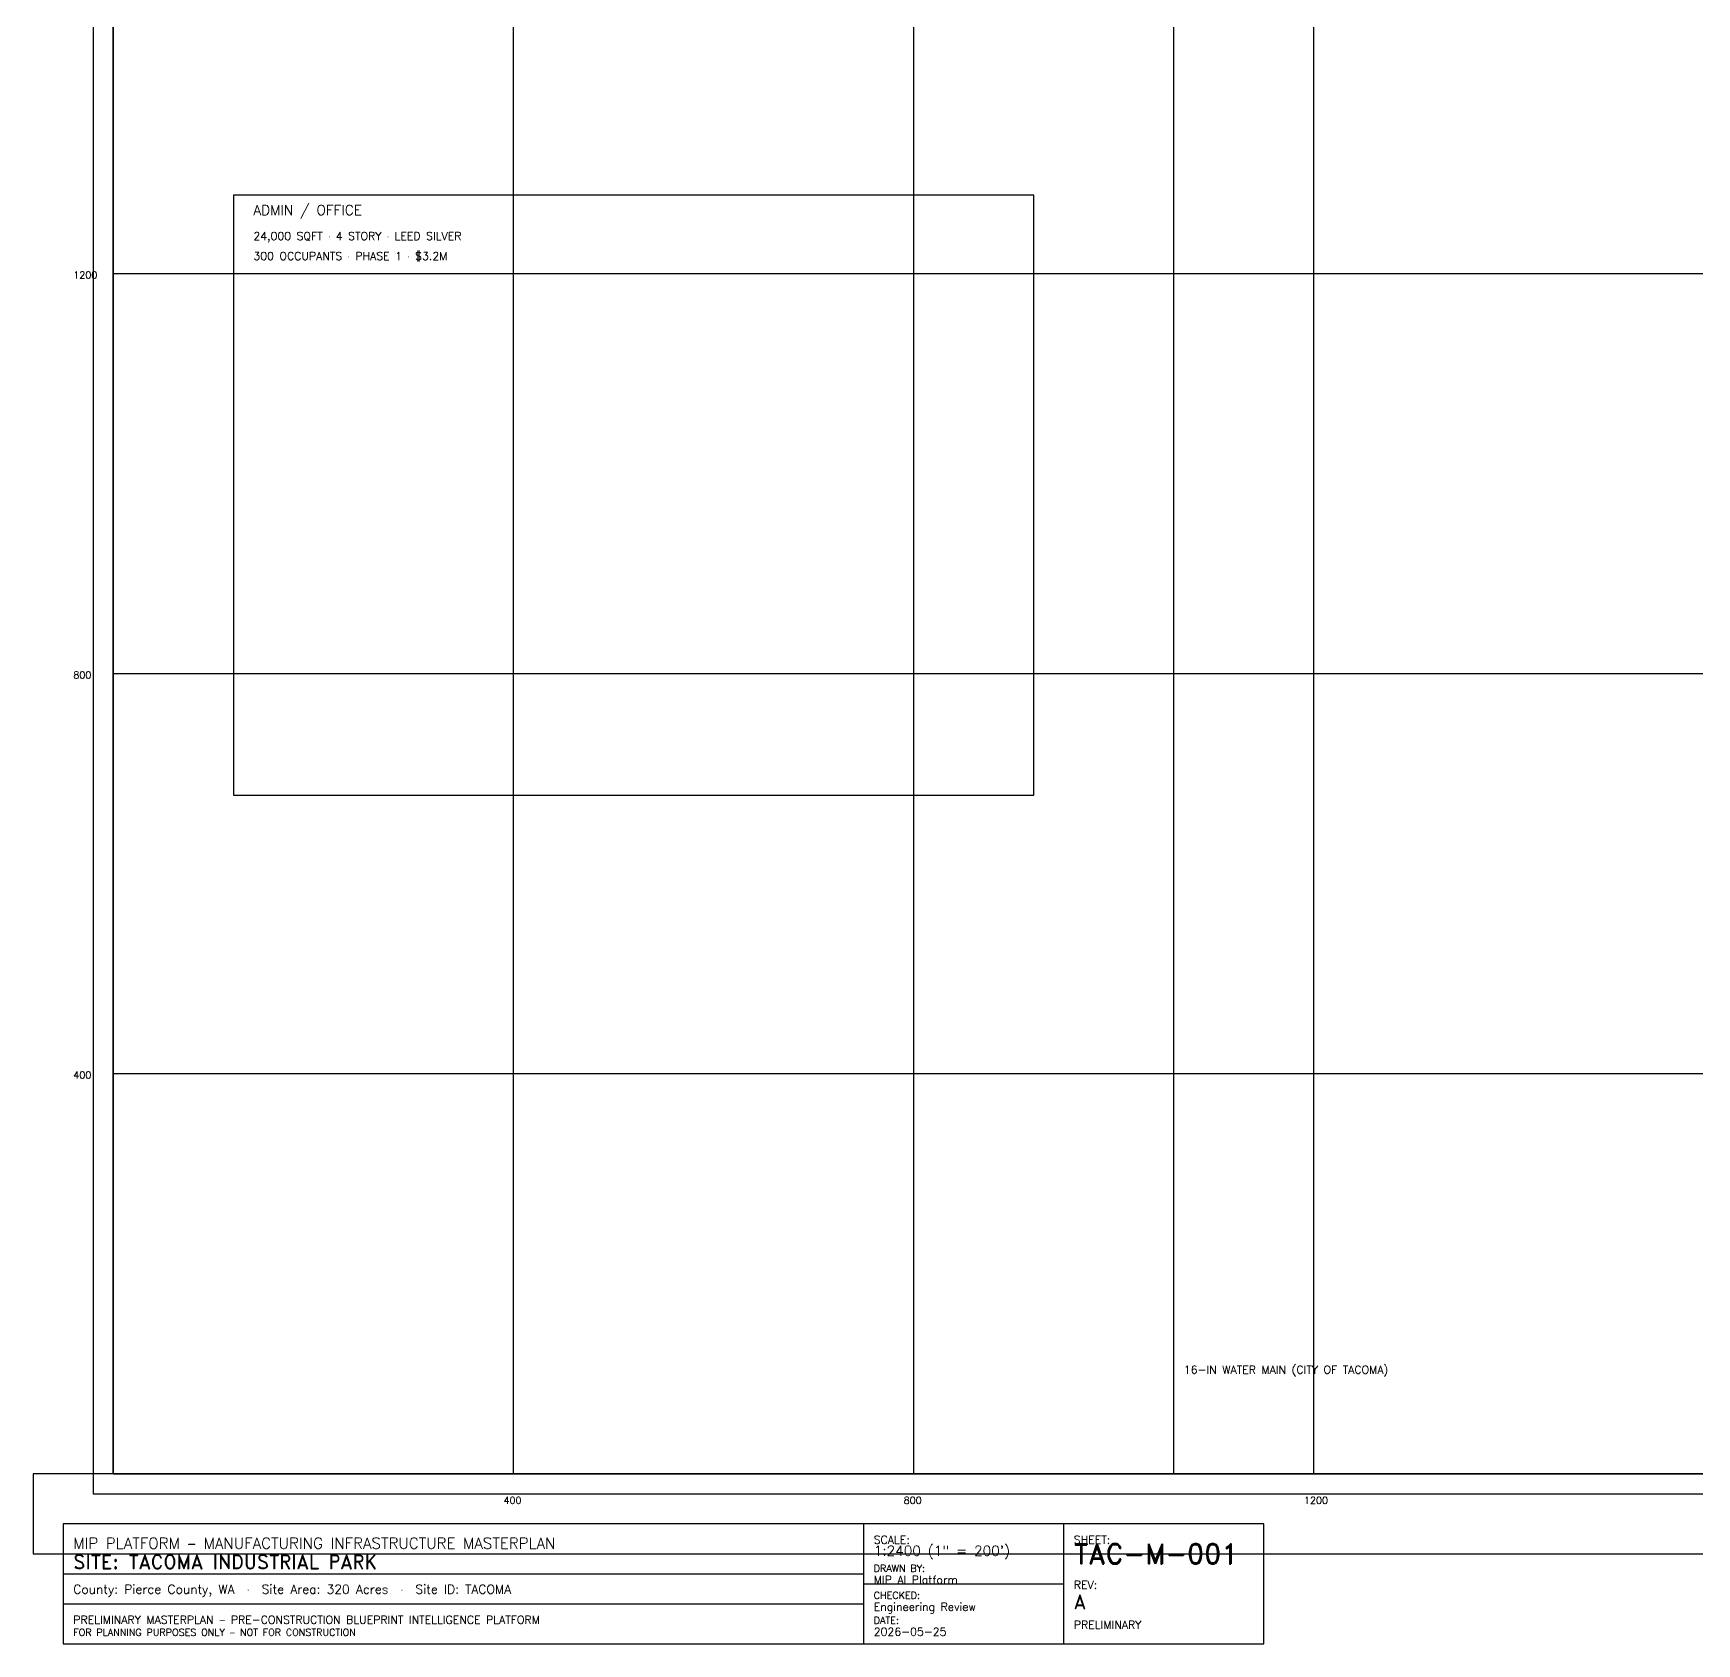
# Model space of a CAD drawing. Extents: x -30 to 4930, y -120 to 3821.
# Drawn here: x -30 to 1633, y -120 to 1490 of the extents above; entities that cross this region are included whole.
import ezdxf

# ---------------------------------------------------------------- set-up
doc = ezdxf.new("R2010")
doc.units = 0
for name, color, linetype in [('A-BLDG-ADMN', 5, 'Continuous'), ('C-SITE-BOUN', 7, 'Continuous'), ('P-UTIL-WATR', 5, 'Continuous'), ('T-ROAD-PUBL', 8, 'Continuous'), ('X-ANNO-GRID', 8, 'Continuous'), ('X-ANNO-TEXT', 7, 'Continuous'), ('X-ANNO-TITL', 7, 'Continuous'), ('Z-ZONE-SECU', 1, 'Continuous')]:
    doc.layers.add(name, color=color, linetype=linetype)
doc.styles.add('ENGINEERING', font='romans.shx')
doc.styles.add('TITLE', font='romand.shx')

msp = doc.modelspace()

# ---------------------------------------------------------------- linework, layer by layer
at = {"layer": 'A-BLDG-ADMN'}
msp.add_lwpolyline([(170, 728.4), (970, 728.4), (970, 1328.4), (170, 1328.4), (170, 728.4)], dxfattribs=at)
at = {"layer": 'C-SITE-BOUN'}
msp.add_lwpolyline([(50, 50), (4010, 50), (4010, 3570), (50, 3570), (50, 50)], dxfattribs=at)
at = {"layer": 'P-UTIL-WATR'}
msp.add_line((1110, 50), (1110, 3010), dxfattribs=at)
at = {"layer": 'T-ROAD-PUBL'}
msp.add_lwpolyline([(-30, -30), (4090, -30), (4090, 50), (-30, 50), (-30, -30)], dxfattribs=at)
at = {"layer": 'X-ANNO-GRID'}
for p, q in [((50, 50), (50, 3570)), ((450, 50), (450, 3570)), ((850, 50), (850, 3570)), ((1250, 50), (1250, 3570)), ((50, 1250), (4010, 1250)), ((50, 850), (4010, 850)), ((50, 450), (4010, 450)), ((50, 50), (4010, 50))]:
    msp.add_line(p, q, dxfattribs=at)
at = {"layer": 'X-ANNO-TITL'}
for p, q in [((800, -120), (800, 0)), ((1000, -120), (1000, 0)), ((0, -30), (800, -30)), ((0, -50), (800, -50)), ((800, -60), (1000, -60)), ((0, -80), (800, -80)), ((800, -90), (800, -90))]:
    msp.add_line(p, q, dxfattribs=at)
msp.add_lwpolyline([(0, -120), (1200, -120), (1200, 0), (0, 0), (0, -120)], dxfattribs=at)
at = {"layer": 'Z-ZONE-SECU'}
msp.add_lwpolyline([(30, 30), (4030, 30), (4030, 3590), (30, 3590)], close=True, dxfattribs=at)

# ---------------------------------------------------------------- texts
at = {"layer": 'X-ANNO-GRID', "style": 'ENGINEERING'}
for s, p in [('1200', (10, 1245)), ('800', (10, 845)), ('400', (10, 445)), ('400', (440, 20)), ('800', (840, 20)), ('1200', (1240, 20))]:
    msp.add_text(s, height=7, dxfattribs=at).set_placement(p)
at = {"layer": 'X-ANNO-TEXT'}
for s, height, style, p in [('ADMIN / OFFICE', 10, 'TITLE', (190, 1308.4)), ('24,000 SQFT · 4 STORY · LEED SILVER', 8, 'ENGINEERING', (190, 1283.4)), ('300 OCCUPANTS · PHASE 1 · $3.2M', 8, 'ENGINEERING', (190, 1263.4)), ('16-IN WATER MAIN (CITY OF TACOMA)', 8, 'ENGINEERING', (1120, 150)), ('MIP PLATFORM — MANUFACTURING INFRASTRUCTURE MASTERPLAN', 11, 'TITLE', (10, -25)), ('SCALE:', 8, 'ENGINEERING', (810, -20)), ('SHEET:', 8, 'ENGINEERING', (1010, -20)), ('SITE: TACOMA INDUSTRIAL PARK', 14, 'TITLE', (10, -45)), ('1:2400 (1" = 200\')', 10, 'TITLE', (810, -32)), ('TAC-M-001', 20, 'TITLE', (1010, -40)), ('DRAWN BY:', 7, 'ENGINEERING', (810, -48)), ('County: Pierce County, WA  ·  Site Area: 320 Acres  ·  Site ID: TACOMA', 9, 'ENGINEERING', (10, -70)), ('MIP AI Platform', 8, 'ENGINEERING', (810, -60)), ('REV:', 8, 'ENGINEERING', (1010, -65)), ('CHECKED:', 7, 'ENGINEERING', (810, -75)), ('Engineering Review', 8, 'ENGINEERING', (810, -87)), ('A', 14, 'TITLE', (1010, -85)), ('PRELIMINARY MASTERPLAN — PRE-CONSTRUCTION BLUEPRINT INTELLIGENCE PLATFORM', 8, 'ENGINEERING', (10, -100)), ('DATE:', 7, 'ENGINEERING', (810, -100)), ('PRELIMINARY', 8, 'ENGINEERING', (1010, -105)), ('FOR PLANNING PURPOSES ONLY — NOT FOR CONSTRUCTION', 7, 'ENGINEERING', (10, -112)), ('2026-05-25', 8, 'ENGINEERING', (810, -112))]:
    msp.add_text(s, height=height, dxfattribs=dict(at, style=style)).set_placement(p)

doc.saveas('drawing.dxf')
